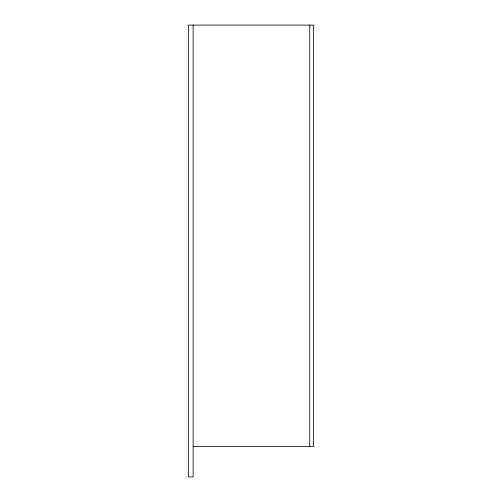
<?xml version="1.0" encoding="UTF-8"?>
<svg xmlns="http://www.w3.org/2000/svg" width="502" height="502" viewBox="0 0 502 502"><rect width="100%" height="100%" fill="white"/><g stroke="black" fill="none" stroke-linecap="round" stroke-linejoin="round"><path stroke-width="0.75" d="M193.126 446.567L313.606 446.567L313.606 25.1L188.394 25.1L188.394 476.9L193.126 476.9L193.126 25.1M309.734 25.1L309.734 446.567"/></g></svg>
